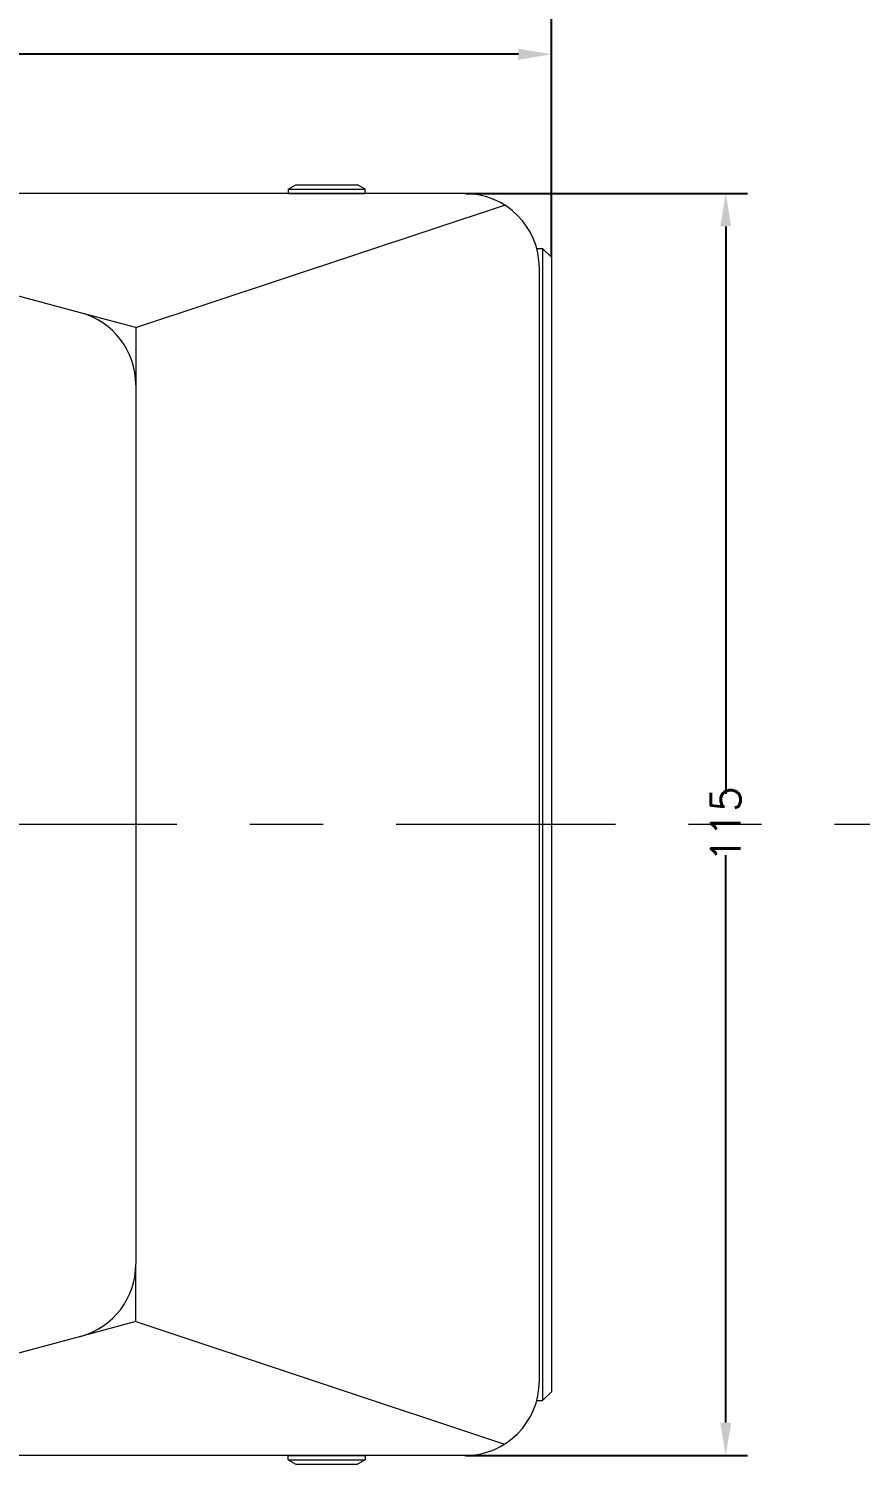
# Model space of a CAD drawing. Extents: x 1.13 to 10.18, y 0.79 to 7.14.
# Drawn here: x 4.518 to 5.657, y 4.093 to 6.057 of the extents above; entities that cross this region are included whole.
import ezdxf

# ---------------------------------------------------------------- set-up
doc = ezdxf.new("R2010")
doc.units = 0
doc.header["$MEASUREMENT"] = 0
doc.header["$PDMODE"] = 3
doc.linetypes.add('BORDER', pattern=[22, 20, -1, 0, -1])
doc.linetypes.add('DIVIDE', pattern=[23, 20, -1, 0, -1, 0, -1])
doc.layers.add('ﾚｲﾔｰ1', color=7, linetype='Continuous')
doc.styles.get("Standard").update_dxf_attribs({"font": 'txt', "bigfont": 'extfont'})
doc.dimstyles.new('VELDIM1', dxfattribs={"dimtxt": 2.69875, "dimasz": 3, "dimexe": 2, "dimexo": 0.0625, "dimgap": 0.09, "dimtad": 0, "dimdec": 3, "dimdsep": 46, "dimtxsty": 'Standard', "dimcen": 0.09, "dimdle": 5, "dimadec": 0, "dimazin": 0, "dimtfac": 1, "dimtdec": 4, "dimtofl": 0, "dimtmove": 0, "dimatfit": 3, "dimfxl": 0, "dimtolj": 1, "dimtzin": 0, "dimarcsym": 0})

# ---------------------------------------------------------------- blocks, each defined once
blk = doc.blocks.new('CLUMP19')
at = {"layer": 'ﾚｲﾔｰ1', "lineweight": 18}
for p, q in [((1888.24, 1144.42), (1888.24, 1144.82)), ((1888.24, 1144.82), (1895.24, 1144.82)), ((1895.24, 1144.82), (1895.24, 1144.42)), ((1888.24, 1144.42), (1888.93, 1144.02)), ((1888.24, 1144.42), (1895.24, 1144.42)), ((1888.93, 1144.02), (1894.54, 1144.02)), ((1895.24, 1144.42), (1894.54, 1144.02))]:
    blk.add_line(p, q, dxfattribs=at)
blk = doc.blocks.new('*D122')
at = {"layer": 'Defpoints', "color": 0, "ltscale": 0.015015, "transparency": 16777216}
for p in [(3.62, 6.0223), (5.2341, 5.7447), (3.62, 5.7297)]:
    blk.add_point(p, dxfattribs=at)
at = {"layer": 'ﾚｲﾔｰ1', "color": 0, "lineweight": -2, "ltscale": 0.015015, "transparency": 16777216}
for p, q in [((3.62, 5.7306), (3.62, 6.0523)), ((5.2341, 5.7456), (5.2341, 6.0523)), ((3.6651, 6.0223), (4.3548, 6.0223)), ((5.189, 6.0223), (4.4993, 6.0223))]:
    blk.add_line(p, q, dxfattribs=at)
at = {"layer": 'ﾚｲﾔｰ1', "color": 0, "ltscale": 0.015015, "transparency": 16777216}
for points in [[(3.6651, 6.0298), (3.6651, 6.0148), (3.62, 6.0223)], [(5.189, 6.0298), (5.189, 6.0148), (5.2341, 6.0223)]]:
    blk.add_solid(points, dxfattribs=at)
at = {"layer": 'ﾚｲﾔｰ1', "color": 0, "lineweight": 5, "ltscale": 0.015015, "transparency": 16777216, "insert": (4.4271, 6.0223), "char_height": 0.04052, "attachment_point": 5}
blk.add_mtext('\\A1;107.5', dxfattribs=at)
blk = doc.blocks.new('CLUMP34')
at = {"layer": 'ﾚｲﾔｰ1', "lineweight": 18}
for p, q in [((1888.24, 1260.22), (1888.93, 1260.62)), ((1888.24, 1260.22), (1888.24, 1259.82)), ((1888.24, 1260.22), (1895.24, 1260.22)), ((1888.24, 1259.82), (1895.24, 1259.82)), ((1888.93, 1260.62), (1894.54, 1260.62)), ((1895.24, 1260.22), (1894.54, 1260.62)), ((1895.24, 1259.82), (1895.24, 1260.22))]:
    blk.add_line(p, q, dxfattribs=at)
blk = doc.blocks.new('CLUMP40')
at = {"layer": 'ﾚｲﾔｰ1', "lineweight": 18}
for p, q in [((1904.34, 1259.82), (1811.54, 1259.82)), ((1804.74, 1151.62), (1804.74, 1253.02)), ((1911.14, 1151.62), (1911.14, 1253.02)), ((1818.54, 1251.32), (1835.24, 1251.32)), ((1855.14, 1245.99), (1835.24, 1251.32)), ((1815.24, 1156.62), (1815.24, 1248.02)), ((1857.74, 1162.04), (1857.74, 1242.61)), ((1855.14, 1158.66), (1835.24, 1153.32)), ((1835.24, 1153.32), (1818.54, 1153.32)), ((1904.34, 1144.82), (1811.54, 1144.82))]:
    blk.add_line(p, q, dxfattribs=at)
at = {"layer": 'ﾚｲﾔｰ1', "color": 4, "lineweight": 5}
for p, q in [((1836.23, 1257.82), (1833.86, 1259.82)), ((1836.23, 1146.82), (1833.86, 1144.82))]:
    blk.add_line(p, q, dxfattribs=at)
at = {"layer": 'ﾚｲﾔｰ1', "lineweight": 5}
for p, q in [((1874.34, 1247.61), (1907.97, 1258.77)), ((1811.54, 1257.82), (1833.6, 1257.82)), ((1869.3, 1248.96), (1838.77, 1257.14)), ((1806.74, 1151.62), (1806.74, 1253.02)), ((1874.34, 1242.39), (1874.34, 1162.25)), ((1874.34, 1157.03), (1907.97, 1145.87)), ((1869.3, 1155.68), (1838.77, 1147.5)), ((1833.6, 1146.82), (1811.54, 1146.82))]:
    blk.add_line(p, q, dxfattribs=at)
at = {"layer": 'ﾚｲﾔｰ1', "color": 4, "linetype": 'DIVIDE', "lineweight": 5}
for p, q in [((1833.6, 1257.82), (1836.23, 1257.82)), ((1838.77, 1257.14), (1836.23, 1257.82)), ((1874.34, 1247.61), (1869.3, 1248.96)), ((1874.34, 1247.61), (1874.34, 1242.39)), ((1857.74, 1245.29), (1855.14, 1245.99)), ((1857.74, 1245.29), (1857.74, 1242.61)), ((1857.74, 1159.35), (1857.74, 1162.04)), ((1874.34, 1157.03), (1874.34, 1162.25)), ((1857.74, 1159.35), (1855.14, 1158.66)), ((1874.34, 1157.03), (1869.3, 1155.68)), ((1838.77, 1147.5), (1836.23, 1146.82)), ((1833.6, 1146.82), (1836.23, 1146.82))]:
    blk.add_line(p, q, dxfattribs=at)
at = {"layer": 'ﾚｲﾔｰ1', "lineweight": 18}
for centre, radius, start, end in [((1811.54, 1253.02), 6.8, 89.9551, 180), ((1904.34, 1253.02), 6.8, 0, 90), ((1818.54, 1248.02), 3.3, 90, 180), ((1854.24, 1242.61), 3.5, 0, 75), ((1854.24, 1162.04), 3.5, 285, 0), ((1818.54, 1156.62), 3.3, 180, 270.0003), ((1811.54, 1151.62), 6.8, 180, 270.0062), ((1904.34, 1151.62), 6.8, 270, 360)]:
    blk.add_arc(centre, radius, start, end, dxfattribs=at)
at = {"layer": 'ﾚｲﾔｰ1', "lineweight": 5}
for centre, radius, start, end in [((1811.54, 1253.02), 4.8, 89.9465, 180), ((1833.6, 1237.82), 20, 75, 90), ((1867.54, 1162.25), 6.8, 285, 0), ((1811.54, 1151.62), 4.8, 180, 270.0004), ((1833.6, 1166.82), 20, 270, 285)]:
    blk.add_arc(centre, radius, start, end, dxfattribs=at)
blk.add_ellipse((1867.54, 1242.39), major_axis=(6.8, 0), ratio=1, start_param=0, end_param=1.308988, dxfattribs=at)
blk = doc.blocks.new('*D124')
at = {"layer": 'Defpoints', "color": 0, "ltscale": 0.015015, "transparency": 16777216}
for p in [(5.1155, 5.8318), (5.4728, 5.8318), (5.1155, 4.1051)]:
    blk.add_point(p, dxfattribs=at)
at = {"layer": 'ﾚｲﾔｰ1', "color": 0, "lineweight": -2, "ltscale": 0.015015, "transparency": 16777216}
for p, q in [((5.1164, 5.8318), (5.5028, 5.8318)), ((5.4728, 5.7867), (5.4728, 5.0103)), ((5.4728, 4.1502), (5.4728, 4.9266)), ((5.1164, 4.1051), (5.5028, 4.1051))]:
    blk.add_line(p, q, dxfattribs=at)
at = {"layer": 'ﾚｲﾔｰ1', "color": 0, "ltscale": 0.015015, "transparency": 16777216}
for points in [[(5.4653, 5.7867), (5.4803, 5.7867), (5.4728, 5.8318)], [(5.4653, 4.1502), (5.4803, 4.1502), (5.4728, 4.1051)]]:
    blk.add_solid(points, dxfattribs=at)
at = {"layer": 'ﾚｲﾔｰ1', "color": 0, "lineweight": 5, "ltscale": 0.015015, "transparency": 16777216, "insert": (5.4728, 4.9685), "char_height": 0.04052, "attachment_point": 5, "rotation": 90}
blk.add_mtext('\\A1;115', dxfattribs=at)
blk = doc.blocks.new('CLUMP54')
at = {"layer": 'ﾚｲﾔｰ1', "lineweight": 18}
for p, q in [((1910.89, 1254.82), (1911.44, 1254.82)), ((1912.24, 1254.02), (1912.24, 1150.62)), ((1910.89, 1149.82), (1911.44, 1149.82))]:
    blk.add_line(p, q, dxfattribs=at)
at = {"layer": 'ﾚｲﾔｰ1', "lineweight": 5}
for p, q in [((1911.44, 1254.82), (1911.44, 1149.82)), ((1912.24, 1254.02), (1911.44, 1254.82)), ((1912.24, 1150.62), (1911.44, 1149.82))]:
    blk.add_line(p, q, dxfattribs=at)
blk = doc.blocks.new('*D128')
at = {"layer": 'Defpoints', "color": 0, "ltscale": 0.015015, "transparency": 16777216}
for p in [(3.4248, 6.1274), (5.2341, 5.7447), (3.4248, 5.0458)]:
    blk.add_point(p, dxfattribs=at)
at = {"layer": 'ﾚｲﾔｰ1', "color": 0, "lineweight": -2, "ltscale": 0.015015, "transparency": 16777216}
for p, q in [((3.4248, 5.0467), (3.4248, 6.1574)), ((5.2341, 5.7456), (5.2341, 6.1574)), ((3.4699, 6.1274), (4.2302, 6.1274)), ((5.189, 6.1274), (4.4287, 6.1274))]:
    blk.add_line(p, q, dxfattribs=at)
at = {"layer": 'ﾚｲﾔｰ1', "color": 0, "ltscale": 0.015015, "transparency": 16777216}
for points in [[(3.4699, 6.1349), (3.4699, 6.1199), (3.4248, 6.1274)], [(5.189, 6.1349), (5.189, 6.1199), (5.2341, 6.1274)]]:
    blk.add_solid(points, dxfattribs=at)
at = {"layer": 'ﾚｲﾔｰ1', "color": 0, "lineweight": 5, "ltscale": 0.015015, "transparency": 16777216, "insert": (4.3295, 6.1274), "char_height": 0.04052, "attachment_point": 5}
blk.add_mtext('\\A1;(120.5)', dxfattribs=at)

msp = doc.modelspace()

# ---------------------------------------------------------------- linework, layer by layer
at = {"layer": 'ﾚｲﾔｰ1', "color": 3, "linetype": 'BORDER', "lineweight": 5, "ltscale": 0.015015}
msp.add_line((9.523741, 4.968456), (1.770233, 4.968456), dxfattribs=at)

# ---------------------------------------------------------------- block references
at = {"layer": 'ﾚｲﾔｰ1', "lineweight": 18, "ltscale": 0.015015, "xscale": 0.01501453854914311, "yscale": 0.01501453854914311, "zscale": 0.01501453854914311}
for name in ['CLUMP34', 'CLUMP40', 'CLUMP54', 'CLUMP19']:
    msp.add_blockref(name, (-23.477264, -13.083856), dxfattribs=at)

# ---------------------------------------------------------------- dimensions: what is measured, and where the dimension line sits
at = {"layer": 'ﾚｲﾔｰ1', "color": 5, "lineweight": 5, "ltscale": 0.015015}
dim = msp.add_linear_dim(base=(3.424835, 6.127394), p1=(5.234087, 5.744706), p2=(3.424835, 5.045781), text='(<>)', dimstyle='VELDIM1', override={"dimscale": 0.015015, "dimlfac": 66.602113}, dxfattribs=at)
dim.commit()
dim.dimension.update_dxf_attribs({"geometry": '*D128', "text_midpoint": (4.329461, 6.127394), "dimtype": 160})
dim = msp.add_linear_dim(base=(3.620024, 6.022292), p1=(5.234087, 5.744706), p2=(3.620024, 5.729693), dimstyle='VELDIM1', override={"dimscale": 0.015015, "dimlfac": 66.602113}, dxfattribs=at)
dim.commit()
dim.dimension.update_dxf_attribs({"geometry": '*D122', "text_midpoint": (4.427055, 6.022292), "dimtype": 160})
dim = msp.add_linear_dim(base=(5.472818, 5.831792), p1=(5.115472, 4.10512), p2=(5.115472, 5.831792), angle=90, dimstyle='VELDIM1', override={"dimscale": 0.015015, "dimlfac": 66.602113}, dxfattribs=at)
dim.commit()
dim.dimension.update_dxf_attribs({"geometry": '*D124', "text_midpoint": (5.472818, 4.968456), "dimtype": 160})

doc.saveas('drawing.dxf')
